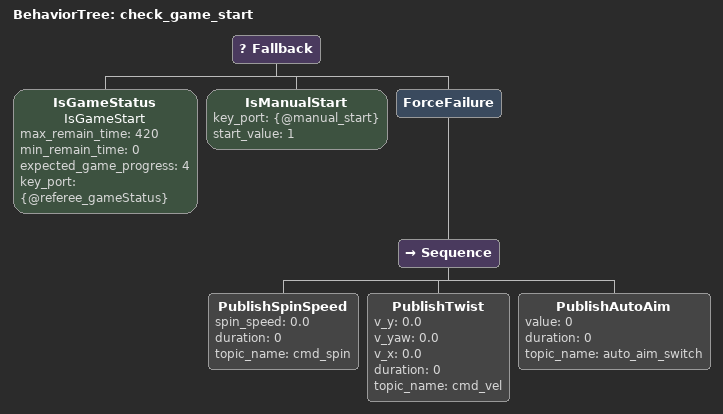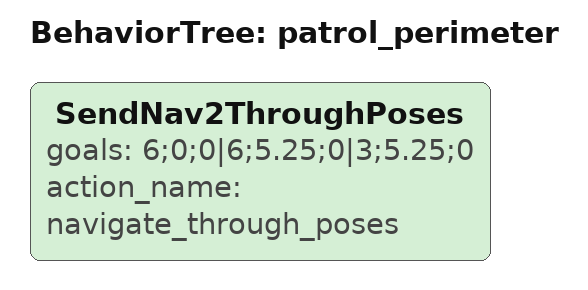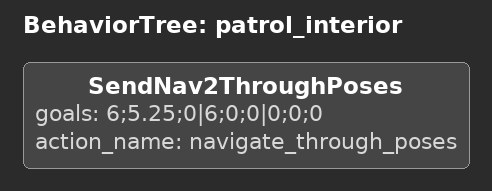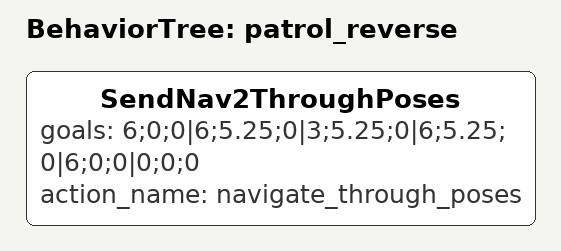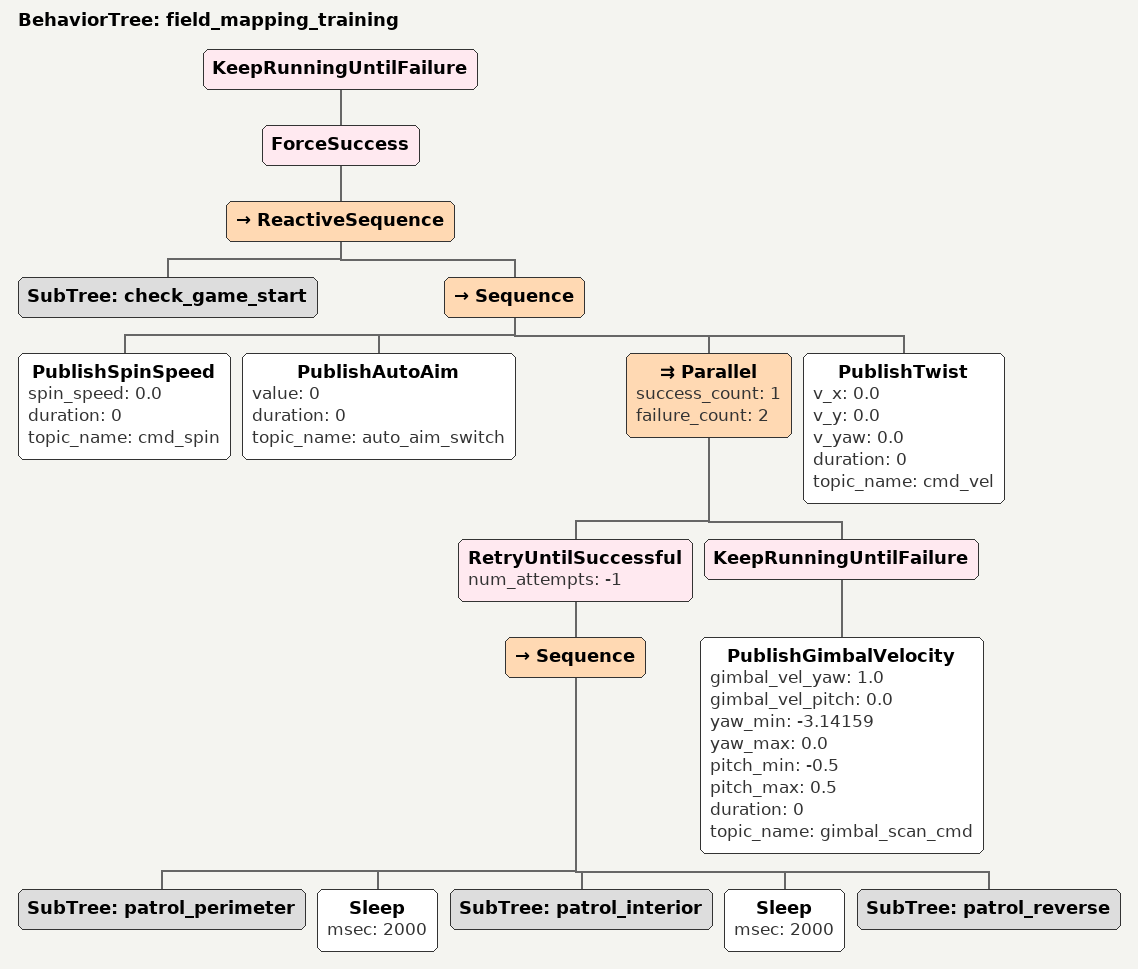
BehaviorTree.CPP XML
<?xml version="1.0" encoding="UTF-8"?>
<root BTCPP_format="4">

  <!-- Subtree: check_game_start      -->
  <!-- Checks if game is running or   -->
  <!-- manual start is triggered.     -->
  <!-- If neither, stops the robot.   -->
  <BehaviorTree ID="check_game_start">
    <Fallback>
      <IsGameStatus name="IsGameStart"
                    max_remain_time="420"
                    min_remain_time="0"
                    expected_game_progress="4"
                    key_port="{@referee_gameStatus}"/>
      <IsManualStart key_port="{@manual_start}"
                     start_value="1"/>
      <ForceFailure>
        <Sequence>
          <PublishSpinSpeed spin_speed="0.0"
                            duration="0"
                            topic_name="cmd_spin"/>
          <PublishTwist v_y="0.0"
                        v_yaw="0.0"
                        v_x="0.0"
                        duration="0"
                        topic_name="cmd_vel"/>
          <PublishAutoAim value="0"
                          duration="0"
                          topic_name="auto_aim_switch"/>
        </Sequence>
      </ForceFailure>
    </Fallback>
  </BehaviorTree>

  <!-- Subtree: patrol_perimeter      -->
  <!-- Outbound pass along measured   -->
  <!-- real-vehicle training points:  -->
  <BehaviorTree ID="patrol_perimeter">
    <SendNav2ThroughPoses goals="6;0;0|6;5.25;0|3;5.25;0"
                          action_name="navigate_through_poses"/>
  </BehaviorTree>

  <!-- Subtree: patrol_interior       -->
  <!-- Return pass back to start via  -->
  <!-- the same measured corridor:    -->
  <BehaviorTree ID="patrol_interior">
    <SendNav2ThroughPoses goals="6;5.25;0|6;0;0|0;0;0"
                          action_name="navigate_through_poses"/>
  </BehaviorTree>

  <!-- Subtree: patrol_reverse        -->
  <!-- Repeat one full round trip     -->
  <!-- along the measured route for   -->
  <!-- additional real-vehicle        -->
  <!-- adaptation data                -->
  <BehaviorTree ID="patrol_reverse">
    <SendNav2ThroughPoses goals="6;0;0|6;5.25;0|3;5.25;0|6;5.25;0|6;0;0|0;0;0"
                          action_name="navigate_through_poses"/>
  </BehaviorTree>

  <!-- Main: field_mapping_training   -->
  <!-- 3 passes along the measured    -->
  <!-- real-vehicle route for SLAM    -->
  <!-- adaptation and map checking.   -->
  <!-- Guarded by check_game_start:   -->
  <!-- robot waits for game/manual    -->
  <!-- start, halts if game stops.    -->
  <!-- Usage:                         -->
  <!-- 1) Launch nav in SLAM mode     -->
  <!-- 2) Run this behavior tree      -->
  <!-- 3) Save map after completion:  -->
  <!--    ros2 run nav2_map_server    -->
  <BehaviorTree ID="field_mapping_training">
    <KeepRunningUntilFailure>
      <ForceSuccess>
        <ReactiveSequence>
          <SubTree ID="check_game_start"/>
          <Sequence>
            <!-- Disable spin for clean SLAM mapping -->
            <PublishSpinSpeed spin_speed="0.0"
                              duration="0"
                              topic_name="cmd_spin"/>
            <!-- Disable auto-aim (not needed for mapping) -->
            <PublishAutoAim value="0"
                            duration="0"
                            topic_name="auto_aim_switch"/>

            <!-- Patrol with continuous gimbal scan -->
            <Parallel success_count="1" failure_count="2">
              <RetryUntilSuccessful num_attempts="-1">
                <Sequence>
                  <!-- Lap 1: perimeter -->
                  <SubTree ID="patrol_perimeter"/>
                  <Sleep msec="2000"/>

                  <!-- Lap 2: interior cross -->
                  <SubTree ID="patrol_interior"/>
                  <Sleep msec="2000"/>

                  <!-- Lap 3: reverse perimeter -->
                  <SubTree ID="patrol_reverse"/>
                </Sequence>
              </RetryUntilSuccessful>
              <KeepRunningUntilFailure>
                  <PublishGimbalVelocity gimbal_vel_yaw="1.0"
                                         gimbal_vel_pitch="0.0"
                                         yaw_min="-3.14159"
                                         yaw_max="0.0"
                                         pitch_min="-0.5"
                                         pitch_max="0.5"
                                         duration="0"
                                         topic_name="gimbal_scan_cmd"/>
              </KeepRunningUntilFailure>
            </Parallel>

            <!-- Stop movement -->
            <PublishTwist v_x="0.0"
                          v_y="0.0"
                          v_yaw="0.0"
                          duration="0"
                          topic_name="cmd_vel"/>
          </Sequence>
        </ReactiveSequence>
      </ForceSuccess>
    </KeepRunningUntilFailure>
  </BehaviorTree>

</root>
